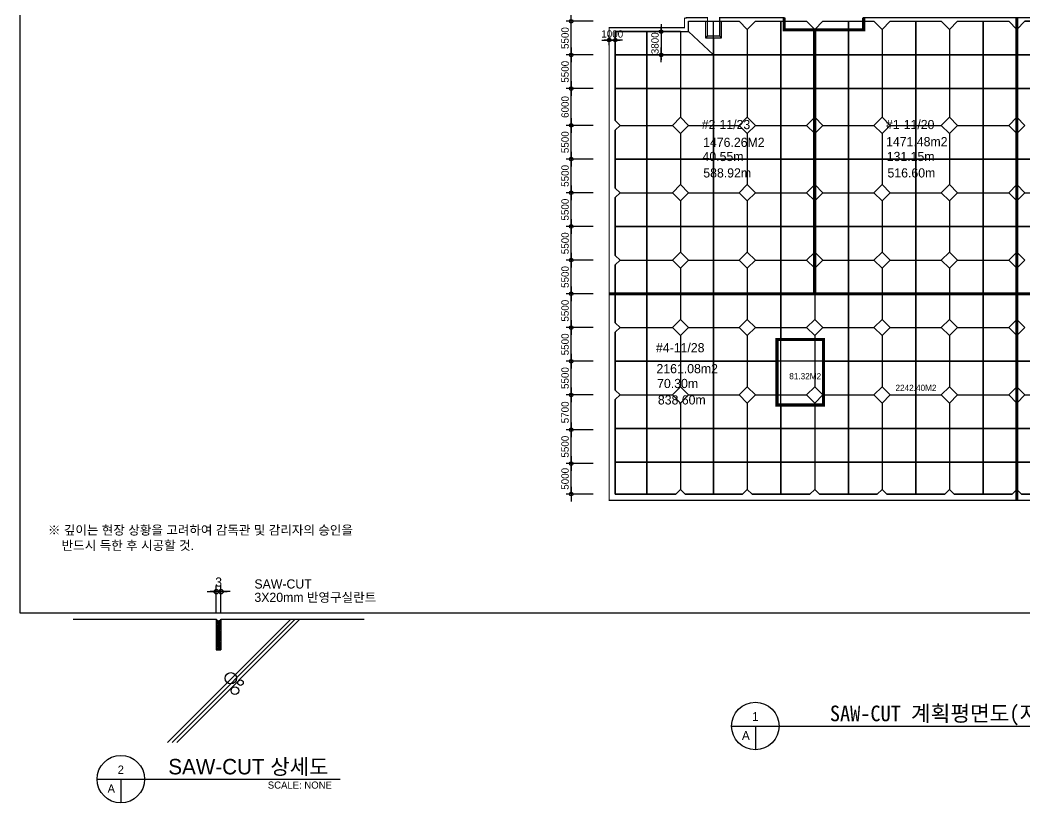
# Model space of a CAD drawing. Header units: millimetres. Extents: x -552870 to 1405794, y -1345622 to 197746.
# Drawn here: x 8000 to 172054, y -915813 to -788025 of the extents above; entities that cross this region are included whole.
import ezdxf
from ezdxf.enums import TextEntityAlignment as Align

# ---------------------------------------------------------------- set-up
doc = ezdxf.new("R2010")
doc.units = ezdxf.units.MM
doc.header["$LTSCALE"] = 1000
doc.header["$MEASUREMENT"] = 0
doc.header["$PDSIZE"] = -10
doc.layers.get('0').update_dxf_attribs({"linetype": 'CONTINUOUS'})
doc.layers.get('Defpoints').update_dxf_attribs({"color": 171, "linetype": 'CONTINUOUS'})
for name, color, linetype in [('CON', 2, 'CONTINUOUS'), ('DIM', 7, 'CONTINUOUS'), ('E3', 8, 'CONTINUOUS'), ('FIN', 5, 'CONTINUOUS'), ('LED', 7, 'CONTINUOUS'), ('NDIM', 7, 'CONTINUOUS'), ('SAW-CUT', 6, 'CONTINUOUS'), ('SYM', 7, 'CONTINUOUS'), ('TEXT', 3, 'CONTINUOUS'), ('WIPEOUT', 6, 'CONTINUOUS')]:
    doc.layers.add(name, color=color, linetype=linetype)
doc.styles.add('CGS', font='cgse', dxfattribs={"bigfont": 'cgs'})
doc.styles.add('궁서체', font='GungsuhChe.ttf')
doc.styles.add('나눔바른고딕', font='')
doc.styles.get('나눔바른고딕').set_extended_font_data('나눔바른고딕')
doc.dimstyles.new('400 NDIM', dxfattribs={"dimscale": 400, "dimtxt": 3, "dimasz": 1, "dimexe": 2, "dimexo": 2, "dimgap": 1.5, "dimtad": 1, "dimdec": 0, "dimrnd": 0.25, "dimdsep": 46, "dimtxsty": '나눔바른고딕', "dimblk": 'DOT0', "dimcen": 1, "dimdle": 8, "dimclrd": 7, "dimclre": 7, "dimclrt": 7, "dimadec": 0, "dimazin": 0, "dimtfac": 1, "dimtdec": 0, "dimtix": 1, "dimtmove": 2, "dimatfit": 3, "dimldrblk": 'DOT0', "dimfxl": 1, "dimtolj": 1, "dimtzin": 0, "dimlwd": -1, "dimlwe": -1, "dimarcsym": 0})
doc.dimstyles.new('NDIM 1200', dxfattribs={"dimscale": 500, "dimtxt": 3, "dimasz": 1, "dimexe": 2, "dimexo": 2, "dimgap": 1, "dimtad": 1, "dimdec": 0, "dimdsep": 46, "dimtxsty": 'CGS', "dimblk": 'DOT0', "dimcen": 1, "dimdle": 8, "dimclrd": 2, "dimclre": 2, "dimclrt": 2, "dimadec": 0, "dimazin": 0, "dimtfac": 1, "dimtdec": 0, "dimtix": 1, "dimtmove": 2, "dimatfit": 3, "dimldrblk": 'DOT0', "dimfxl": 1, "dimtolj": 1, "dimtzin": 0, "dimlwd": -1, "dimlwe": -1, "dimarcsym": 0})

# ---------------------------------------------------------------- blocks, each defined once
blk = doc.blocks.new('DOT0')
blk.add_line((-3, 0), (3, 0))
at = {"color": 6}
blk.add_circle((0, 0), 0.75, dxfattribs=at)
blk = doc.blocks.new('*D419')
at = {"layer": 'Defpoints', "color": 0, "transparency": 16777216}
for p in [(24300, -10316), (23700, -13905), (24300, -13905)]:
    blk.add_point(p, dxfattribs=at)
at = {"layer": 'DIM', "color": 7, "transparency": 16777216}
for p, q in [((23300, -10316), (22900, -10316)), ((23700, -13105), (23700, -9516)), ((23700, -10316), (24300, -10316)), ((24300, -13105), (24300, -9516)), ((24700, -10316), (25100, -10316))]:
    blk.add_line(p, q, dxfattribs=at)
at = {"layer": 'DIM', "color": 7, "transparency": 16777216, "xscale": 400, "yscale": 400, "zscale": 400}
blk.add_blockref('DOT0', (23700, -10316), dxfattribs=at)
at = {"layer": 'DIM', "color": 7, "transparency": 16777216, "xscale": 400, "yscale": 400, "zscale": 400, "rotation": 180}
blk.add_blockref('DOT0', (24300, -10316), dxfattribs=at)
at = {"layer": 'DIM', "color": 7, "transparency": 16777216, "insert": (24000, -9066), "char_height": 1200, "attachment_point": 5, "style": '나눔바른고딕'}
blk.add_mtext('\\A1;3', dxfattribs=at)
blk = doc.blocks.new('*D55')
at = {"layer": 'Defpoints', "color": 0, "ltscale": 0.4, "transparency": 16777216}
for p in [(97980, -793709), (102380, -793709), (102380, -799209)]:
    blk.add_point(p, dxfattribs=at)
at = {"layer": 'NDIM', "ltscale": 0.4, "transparency": 16777216}
for p, q in [((101580, -793709), (97180, -793709)), ((97980, -798809), (97980, -794109)), ((101580, -799209), (97180, -799209))]:
    blk.add_line(p, q, dxfattribs=at)
at = {"layer": 'NDIM', "ltscale": 0.4, "transparency": 16777216, "xscale": 400, "yscale": 400, "zscale": 400}
for p, rotation in [((97980, -793709), 90), ((97980, -799209), 270)]:
    blk.add_blockref('DOT0', p, dxfattribs=dict(at, rotation=rotation))
at = {"layer": 'NDIM', "ltscale": 0.4, "transparency": 16777216, "insert": (96980, -796459), "char_height": 1200, "attachment_point": 5, "rotation": 90, "style": 'CGS'}
blk.add_mtext('\\A1;5500', dxfattribs=at)
blk = doc.blocks.new('*D56')
at = {"layer": 'Defpoints', "color": 0, "ltscale": 0.4, "transparency": 16777216}
for p in [(97980, -799209), (102380, -799209), (102380, -805209)]:
    blk.add_point(p, dxfattribs=at)
at = {"layer": 'NDIM', "ltscale": 0.4, "transparency": 16777216}
for p, q in [((101580, -799209), (97180, -799209)), ((97980, -804809), (97980, -799609)), ((101580, -805209), (97180, -805209))]:
    blk.add_line(p, q, dxfattribs=at)
at = {"layer": 'NDIM', "ltscale": 0.4, "transparency": 16777216, "xscale": 400, "yscale": 400, "zscale": 400}
for p, rotation in [((97980, -799209), 90), ((97980, -805209), 270)]:
    blk.add_blockref('DOT0', p, dxfattribs=dict(at, rotation=rotation))
at = {"layer": 'NDIM', "ltscale": 0.4, "transparency": 16777216, "insert": (96980, -802209), "char_height": 1200, "attachment_point": 5, "rotation": 90, "style": 'CGS'}
blk.add_mtext('\\A1;6000', dxfattribs=at)
blk = doc.blocks.new('*D57')
at = {"layer": 'Defpoints', "color": 0, "ltscale": 0.4, "transparency": 16777216}
for p in [(97980, -805209), (102380, -805209), (102380, -810709)]:
    blk.add_point(p, dxfattribs=at)
at = {"layer": 'NDIM', "ltscale": 0.4, "transparency": 16777216}
for p, q in [((101580, -805209), (97180, -805209)), ((97980, -810309), (97980, -805609)), ((101580, -810709), (97180, -810709))]:
    blk.add_line(p, q, dxfattribs=at)
at = {"layer": 'NDIM', "ltscale": 0.4, "transparency": 16777216, "xscale": 400, "yscale": 400, "zscale": 400}
for p, rotation in [((97980, -805209), 90), ((97980, -810709), 270)]:
    blk.add_blockref('DOT0', p, dxfattribs=dict(at, rotation=rotation))
at = {"layer": 'NDIM', "ltscale": 0.4, "transparency": 16777216, "insert": (96980, -807959), "char_height": 1200, "attachment_point": 5, "rotation": 90, "style": 'CGS'}
blk.add_mtext('\\A1;5500', dxfattribs=at)
blk = doc.blocks.new('*D58')
at = {"layer": 'Defpoints', "color": 0, "ltscale": 0.4, "transparency": 16777216}
for p in [(97980, -810709), (102380, -810709), (102380, -816209)]:
    blk.add_point(p, dxfattribs=at)
at = {"layer": 'NDIM', "ltscale": 0.4, "transparency": 16777216}
for p, q in [((101580, -810709), (97180, -810709)), ((97980, -815809), (97980, -811109)), ((101580, -816209), (97180, -816209))]:
    blk.add_line(p, q, dxfattribs=at)
at = {"layer": 'NDIM', "ltscale": 0.4, "transparency": 16777216, "xscale": 400, "yscale": 400, "zscale": 400}
for p, rotation in [((97980, -810709), 90), ((97980, -816209), 270)]:
    blk.add_blockref('DOT0', p, dxfattribs=dict(at, rotation=rotation))
at = {"layer": 'NDIM', "ltscale": 0.4, "transparency": 16777216, "insert": (96980, -813459), "char_height": 1200, "attachment_point": 5, "rotation": 90, "style": 'CGS'}
blk.add_mtext('\\A1;5500', dxfattribs=at)
blk = doc.blocks.new('*D59')
at = {"layer": 'Defpoints', "color": 0, "ltscale": 0.4, "transparency": 16777216}
for p in [(97980, -816209), (102380, -816209), (102380, -821709)]:
    blk.add_point(p, dxfattribs=at)
at = {"layer": 'NDIM', "ltscale": 0.4, "transparency": 16777216}
for p, q in [((101580, -816209), (97180, -816209)), ((97980, -821309), (97980, -816609)), ((101580, -821709), (97180, -821709))]:
    blk.add_line(p, q, dxfattribs=at)
at = {"layer": 'NDIM', "ltscale": 0.4, "transparency": 16777216, "xscale": 400, "yscale": 400, "zscale": 400}
for p, rotation in [((97980, -816209), 90), ((97980, -821709), 270)]:
    blk.add_blockref('DOT0', p, dxfattribs=dict(at, rotation=rotation))
at = {"layer": 'NDIM', "ltscale": 0.4, "transparency": 16777216, "insert": (96980, -818959), "char_height": 1200, "attachment_point": 5, "rotation": 90, "style": 'CGS'}
blk.add_mtext('\\A1;5500', dxfattribs=at)
blk = doc.blocks.new('*D60')
at = {"layer": 'Defpoints', "color": 0, "ltscale": 0.4, "transparency": 16777216}
for p in [(97980, -821709), (102380, -821709), (102380, -827209)]:
    blk.add_point(p, dxfattribs=at)
at = {"layer": 'NDIM', "ltscale": 0.4, "transparency": 16777216}
for p, q in [((101580, -821709), (97180, -821709)), ((97980, -826809), (97980, -822109)), ((101580, -827209), (97180, -827209))]:
    blk.add_line(p, q, dxfattribs=at)
at = {"layer": 'NDIM', "ltscale": 0.4, "transparency": 16777216, "xscale": 400, "yscale": 400, "zscale": 400}
for p, rotation in [((97980, -821709), 90), ((97980, -827209), 270)]:
    blk.add_blockref('DOT0', p, dxfattribs=dict(at, rotation=rotation))
at = {"layer": 'NDIM', "ltscale": 0.4, "transparency": 16777216, "insert": (96980, -824459), "char_height": 1200, "attachment_point": 5, "rotation": 90, "style": 'CGS'}
blk.add_mtext('\\A1;5500', dxfattribs=at)
blk = doc.blocks.new('*D61')
at = {"layer": 'Defpoints', "color": 0, "ltscale": 0.4, "transparency": 16777216}
for p in [(97980, -827209), (102380, -827209), (102380, -832709)]:
    blk.add_point(p, dxfattribs=at)
at = {"layer": 'NDIM', "ltscale": 0.4, "transparency": 16777216}
for p, q in [((101580, -827209), (97180, -827209)), ((97980, -832309), (97980, -827609)), ((101580, -832709), (97180, -832709))]:
    blk.add_line(p, q, dxfattribs=at)
at = {"layer": 'NDIM', "ltscale": 0.4, "transparency": 16777216, "xscale": 400, "yscale": 400, "zscale": 400}
for p, rotation in [((97980, -827209), 90), ((97980, -832709), 270)]:
    blk.add_blockref('DOT0', p, dxfattribs=dict(at, rotation=rotation))
at = {"layer": 'NDIM', "ltscale": 0.4, "transparency": 16777216, "insert": (96980, -829959), "char_height": 1200, "attachment_point": 5, "rotation": 90, "style": 'CGS'}
blk.add_mtext('\\A1;5500', dxfattribs=at)
blk = doc.blocks.new('*D62')
at = {"layer": 'Defpoints', "color": 0, "ltscale": 0.4, "transparency": 16777216}
for p in [(97980, -832709), (102380, -832709), (102380, -838209)]:
    blk.add_point(p, dxfattribs=at)
at = {"layer": 'NDIM', "ltscale": 0.4, "transparency": 16777216}
for p, q in [((101580, -832709), (97180, -832709)), ((97980, -837809), (97980, -833109)), ((101580, -838209), (97180, -838209))]:
    blk.add_line(p, q, dxfattribs=at)
at = {"layer": 'NDIM', "ltscale": 0.4, "transparency": 16777216, "xscale": 400, "yscale": 400, "zscale": 400}
for p, rotation in [((97980, -832709), 90), ((97980, -838209), 270)]:
    blk.add_blockref('DOT0', p, dxfattribs=dict(at, rotation=rotation))
at = {"layer": 'NDIM', "ltscale": 0.4, "transparency": 16777216, "insert": (96980, -835459), "char_height": 1200, "attachment_point": 5, "rotation": 90, "style": 'CGS'}
blk.add_mtext('\\A1;5500', dxfattribs=at)
blk = doc.blocks.new('*D63')
at = {"layer": 'Defpoints', "color": 0, "ltscale": 0.4, "transparency": 16777216}
for p in [(97980, -838209), (102380, -838209), (102380, -843709)]:
    blk.add_point(p, dxfattribs=at)
at = {"layer": 'NDIM', "ltscale": 0.4, "transparency": 16777216}
for p, q in [((101580, -838209), (97180, -838209)), ((97980, -843309), (97980, -838609)), ((101580, -843709), (97180, -843709))]:
    blk.add_line(p, q, dxfattribs=at)
at = {"layer": 'NDIM', "ltscale": 0.4, "transparency": 16777216, "xscale": 400, "yscale": 400, "zscale": 400}
for p, rotation in [((97980, -838209), 90), ((97980, -843709), 270)]:
    blk.add_blockref('DOT0', p, dxfattribs=dict(at, rotation=rotation))
at = {"layer": 'NDIM', "ltscale": 0.4, "transparency": 16777216, "insert": (96980, -840959), "char_height": 1200, "attachment_point": 5, "rotation": 90, "style": 'CGS'}
blk.add_mtext('\\A1;5500', dxfattribs=at)
blk = doc.blocks.new('*D64')
at = {"layer": 'Defpoints', "color": 0, "ltscale": 0.4, "transparency": 16777216}
for p in [(97980, -843709), (102380, -843709), (102380, -849209)]:
    blk.add_point(p, dxfattribs=at)
at = {"layer": 'NDIM', "ltscale": 0.4, "transparency": 16777216}
for p, q in [((101580, -843709), (97180, -843709)), ((97980, -848809), (97980, -844109)), ((101580, -849209), (97180, -849209))]:
    blk.add_line(p, q, dxfattribs=at)
at = {"layer": 'NDIM', "ltscale": 0.4, "transparency": 16777216, "xscale": 400, "yscale": 400, "zscale": 400}
for p, rotation in [((97980, -843709), 90), ((97980, -849209), 270)]:
    blk.add_blockref('DOT0', p, dxfattribs=dict(at, rotation=rotation))
at = {"layer": 'NDIM', "ltscale": 0.4, "transparency": 16777216, "insert": (96980, -846459), "char_height": 1200, "attachment_point": 5, "rotation": 90, "style": 'CGS'}
blk.add_mtext('\\A1;5500', dxfattribs=at)
blk = doc.blocks.new('*D65')
at = {"layer": 'Defpoints', "color": 0, "ltscale": 0.4, "transparency": 16777216}
for p in [(97980, -849209), (102380, -849209), (102380, -854909)]:
    blk.add_point(p, dxfattribs=at)
at = {"layer": 'NDIM', "ltscale": 0.4, "transparency": 16777216}
for p, q in [((101580, -849209), (97180, -849209)), ((97980, -854509), (97980, -849609)), ((101580, -854909), (97180, -854909))]:
    blk.add_line(p, q, dxfattribs=at)
at = {"layer": 'NDIM', "ltscale": 0.4, "transparency": 16777216, "xscale": 400, "yscale": 400, "zscale": 400}
for p, rotation in [((97980, -849209), 90), ((97980, -854909), 270)]:
    blk.add_blockref('DOT0', p, dxfattribs=dict(at, rotation=rotation))
at = {"layer": 'NDIM', "ltscale": 0.4, "transparency": 16777216, "insert": (96980, -852059), "char_height": 1200, "attachment_point": 5, "rotation": 90, "style": 'CGS'}
blk.add_mtext('\\A1;5700', dxfattribs=at)
blk = doc.blocks.new('*D66')
at = {"layer": 'Defpoints', "color": 0, "ltscale": 0.4, "transparency": 16777216}
for p in [(97980, -854909), (102380, -854909), (102380, -860409)]:
    blk.add_point(p, dxfattribs=at)
at = {"layer": 'NDIM', "ltscale": 0.4, "transparency": 16777216}
for p, q in [((101580, -854909), (97180, -854909)), ((97980, -860009), (97980, -855309)), ((101580, -860409), (97180, -860409))]:
    blk.add_line(p, q, dxfattribs=at)
at = {"layer": 'NDIM', "ltscale": 0.4, "transparency": 16777216, "xscale": 400, "yscale": 400, "zscale": 400}
for p, rotation in [((97980, -854909), 90), ((97980, -860409), 270)]:
    blk.add_blockref('DOT0', p, dxfattribs=dict(at, rotation=rotation))
at = {"layer": 'NDIM', "ltscale": 0.4, "transparency": 16777216, "insert": (96980, -857659), "char_height": 1200, "attachment_point": 5, "rotation": 90, "style": 'CGS'}
blk.add_mtext('\\A1;5500', dxfattribs=at)
blk = doc.blocks.new('*D67')
at = {"layer": 'Defpoints', "color": 0, "ltscale": 0.4, "transparency": 16777216}
for p in [(97980, -860409), (102380, -860409), (102380, -865409)]:
    blk.add_point(p, dxfattribs=at)
at = {"layer": 'NDIM', "ltscale": 0.4, "transparency": 16777216}
for p, q in [((101580, -860409), (97180, -860409)), ((97980, -865009), (97980, -860809)), ((101580, -865409), (97180, -865409))]:
    blk.add_line(p, q, dxfattribs=at)
at = {"layer": 'NDIM', "ltscale": 0.4, "transparency": 16777216, "xscale": 400, "yscale": 400, "zscale": 400}
for p, rotation in [((97980, -860409), 90), ((97980, -865409), 270)]:
    blk.add_blockref('DOT0', p, dxfattribs=dict(at, rotation=rotation))
at = {"layer": 'NDIM', "ltscale": 0.4, "transparency": 16777216, "insert": (96980, -862909), "char_height": 1200, "attachment_point": 5, "rotation": 90, "style": 'CGS'}
blk.add_mtext('\\A1;5000', dxfattribs=at)
blk = doc.blocks.new('*D324')
at = {"layer": 'Defpoints', "color": 0, "ltscale": 0.4, "transparency": 16777216}
for p in [(105180, -791292), (104180, -792892), (105180, -792892)]:
    blk.add_point(p, dxfattribs=at)
at = {"layer": 'NDIM', "ltscale": 0.4, "transparency": 16777216}
for p, q in [((104180, -792092), (104180, -790492)), ((105180, -792092), (105180, -790492)), ((103780, -791292), (103380, -791292)), ((104180, -791292), (105180, -791292)), ((105580, -791292), (105980, -791292))]:
    blk.add_line(p, q, dxfattribs=at)
at = {"layer": 'NDIM', "ltscale": 0.4, "transparency": 16777216, "xscale": 400, "yscale": 400, "zscale": 400}
blk.add_blockref('DOT0', (104180, -791292), dxfattribs=at)
at = {"layer": 'NDIM', "ltscale": 0.4, "transparency": 16777216, "xscale": 400, "yscale": 400, "zscale": 400, "rotation": 180}
blk.add_blockref('DOT0', (105180, -791292), dxfattribs=at)
at = {"layer": 'NDIM', "ltscale": 0.4, "transparency": 16777216, "insert": (104680, -790292), "char_height": 1200, "attachment_point": 5, "style": 'CGS'}
blk.add_mtext('\\A1;1000', dxfattribs=at)
blk = doc.blocks.new('*D349')
at = {"layer": 'Defpoints', "color": 0, "ltscale": 0.4, "transparency": 16777216}
for p in [(114261, -789909), (112661, -793709), (114261, -793709)]:
    blk.add_point(p, dxfattribs=at)
at = {"layer": 'NDIM', "ltscale": 0.4, "transparency": 16777216}
for p, q in [((113461, -789909), (111861, -789909)), ((112661, -789509), (112661, -789109)), ((112661, -789909), (112661, -793709)), ((113461, -793709), (111861, -793709)), ((112661, -794109), (112661, -794509))]:
    blk.add_line(p, q, dxfattribs=at)
at = {"layer": 'NDIM', "ltscale": 0.4, "transparency": 16777216, "xscale": 400, "yscale": 400, "zscale": 400}
for p, rotation in [((112661, -789909), 270), ((112661, -793709), 90)]:
    blk.add_blockref('DOT0', p, dxfattribs=dict(at, rotation=rotation))
at = {"layer": 'NDIM', "ltscale": 0.4, "transparency": 16777216, "insert": (111661, -791809), "char_height": 1200, "attachment_point": 5, "rotation": 90, "style": 'CGS'}
blk.add_mtext('\\A1;3800', dxfattribs=at)
blk = doc.blocks.new('*D350')
at = {"layer": 'Defpoints', "color": 0, "ltscale": 0.4, "transparency": 16777216}
for p in [(97980, -788209), (102380, -788209), (102380, -793709)]:
    blk.add_point(p, dxfattribs=at)
at = {"layer": 'NDIM', "ltscale": 0.4, "transparency": 16777216}
for p, q in [((101580, -788209), (97180, -788209)), ((97980, -793309), (97980, -788609)), ((101580, -793709), (97180, -793709))]:
    blk.add_line(p, q, dxfattribs=at)
at = {"layer": 'NDIM', "ltscale": 0.4, "transparency": 16777216, "xscale": 400, "yscale": 400, "zscale": 400}
for p, rotation in [((97980, -788209), 90), ((97980, -793709), 270)]:
    blk.add_blockref('DOT0', p, dxfattribs=dict(at, rotation=rotation))
at = {"layer": 'NDIM', "ltscale": 0.4, "transparency": 16777216, "insert": (96980, -790959), "char_height": 1200, "attachment_point": 5, "rotation": 90, "style": 'CGS'}
blk.add_mtext('\\A1;5500', dxfattribs=at)
blk = doc.blocks.new('A$C4CB6089A')
at = {"layer": 'SYM'}
for p, q in [((8119.8, -34800), (39880.2, -34800)), ((11222.8, -34800), (11222.8, -37903))]:
    blk.add_line(p, q, dxfattribs=at)
blk.add_circle((11222.8, -34800), 3103, dxfattribs=at)
at = {"layer": 'TEXT', "style": '나눔바른고딕'}
blk.add_text('SAW-CUT 상세도', height=2016.97, dxfattribs=at).set_placement((17422.4, -33170.9), align=Align.MIDDLE_LEFT)
for s, p in [('2', (11222.8, -33558.8)), ('A', (9981.6, -36041.2))]:
    blk.add_text(s, height=1086.1, dxfattribs=at).set_placement(p, align=Align.MIDDLE)
blk.add_text('SCALE: NONE', height=930.909, dxfattribs=at).set_placement((38794.6, -35110.3), align=Align.TOP_RIGHT)
blk.add_wipeout([(0, 0), (0, -30000), (48000, -30000), (48000, 0)]).dxf.layer = 'WIPEOUT'
at = {"layer": 'FIN', "ltscale": 1000}
h = blk.add_hatch(dxfattribs=at)
h.set_pattern_fill('ANSI37', color=256, scale=50)
h.set_pattern_definition([(45, (-2497979.52, -916950.34), (-112.2532015, 112.2532015), []), (135, (-2497979.52, -916950.34), (-112.2532015, -112.2532015), [])])
edge = h.paths.add_edge_path()
edge.add_line((23700, -17905.3), (24300, -17905.3))
edge.add_line((24300, -17905.3), (24300, -13905.3))
edge.add_arc((24000, -13780.3), 325, 202.619865, 337.380135, ccw=False)
edge.add_line((23700, -13905.3), (23700, -17905.3))
at = {"layer": 'CON'}
for p, q in [((5000, -13905.3), (23700, -13905.3)), ((23700, -13905.3), (23700, -17905.3)), ((24300, -13905.3), (43000, -13905.3)), ((24300, -13905.3), (24300, -17905.3)), ((23700, -17905.3), (24300, -17905.3))]:
    blk.add_line(p, q, dxfattribs=at)
at = {"layer": 'E3'}
for p, q in [((33417.8, -13905.3, -605856.8), (17323.1, -30000, -605856.8)), ((34017.8, -13905.3, -605856.8), (17923.1, -30000, -605856.8)), ((34617.8, -13905.3, -605856.8), (18523.1, -30000, -605856.8))]:
    blk.add_line(p, q, dxfattribs=at)
for centre, radius in [((25594, -21625.3), 740.8), ((26850.1, -22198), 363.1), ((26127.9, -23250.3), 502.9)]:
    blk.add_circle(centre, radius, dxfattribs=at)
at = {"layer": 'FIN', "ltscale": 1000}
blk.add_arc((24000, -13780.3), 325, 202.619865, 337.380135, dxfattribs=at)
at = {"layer": 'LED', "ltscale": 0.5}
blk.add_lwpolyline([(24000, -14005.3, 0, 400, 0), (24600, -12966, 0, 0, 0), (26712.7, -9306.7, 0, 0, 0), (28468.6, -9306.7, 0, 0, 0)], format="xyseb", dxfattribs=at)
at = {"layer": 'TEXT', "style": '나눔바른고딕'}
for s, p in [('※ 깊이는 현장 상황을 고려하여 감독관 및 감리자의 승인을', (1699.5, -2270)), ('반드시 득한 후 시공할 것.', (3499.5, -4270)), ('SAW-CUT', (28673.1, -9306.7)), ('3X20mm 반영구실란트', (28673.1, -11053))]:
    blk.add_text(s, height=1200, dxfattribs=at).set_placement(p, align=Align.MIDDLE_LEFT)
at = {"layer": 'DIM'}
dim = blk.add_linear_dim(base=(24300, -10315.8), p1=(23700, -13905.3), p2=(24300, -13905.3), text='3', dimstyle='400 NDIM', dxfattribs=at)
dim.commit()
dim.dimension.update_dxf_attribs({"geometry": '*D419', "text_midpoint": (24000, -9065.8)})

msp = doc.modelspace()

# ---------------------------------------------------------------- linework, layer by layer
at = {"color": 1, "ltscale": 10000, "const_width": 500}
for points in [[(137730.1, -789634.5), (132730.1, -789634.5), (132730.1, -787634.5)], [(137730.1, -789634.5), (137730.1, -832709.5), (170730.1, -832709.5), (170730.1, -787634.5)], [(137730.1, -789634.5), (145730.1, -789634.5), (145730.1, -787634.5)], [(170730.1, -832709.5), (203730.1, -832709.5), (203730.1, -829009.5), (201930.1, -829009.5), (201930.1, -818509.5), (203730.1, -818509.5), (203730.1, -816509.5), (203730.1, -787634.5)], [(137730.1, -832709.5), (104180.1, -832709.5)], [(170730.1, -832709.5), (170730.1, -866409.5)], [(131580.1, -840159.5), (131580.1, -850859.5), (139180.1, -850859.5), (139180.1, -840159.5), (131580.1, -840159.5)]]:
    msp.add_lwpolyline(points, dxfattribs=at)
at = {"color": 2, "ltscale": 10000, "const_width": 200}
for points in [[(104180.1, -789259.5), (104180.1, -832709.5), (137730.1, -832709.5), (137730.1, -789634.5), (132730.1, -789634.5), (132730.1, -787634.5), (122230.1, -787634.5), (122230.1, -790634.5), (120230.1, -790634.5), (120230.1, -787634.5), (116742.6, -787634.5), (116742.6, -787709.5), (116480.1, -787709.5), (116480.1, -789259.5), (104180.1, -789259.5)], [(137730.1, -789634.5), (137730.1, -832709.5), (170730.1, -832709.5), (170730.1, -787634.5), (145730.1, -787634.5), (145730.1, -789634.5), (137730.1, -789634.5), (137730.1, -789634.5)], [(203730.1, -787634.5), (203730.1, -818509.5), (201930.1, -818509.5), (201930.1, -829009.5), (203730.1, -829009.5), (203730.1, -832709.5), (170730.1, -832709.5), (170730.1, -787634.5), (203730.1, -787634.5)], [(104180.1, -832709.5), (104180.1, -866409.5), (170730.1, -866409.5), (170730.1, -832719.4), (104180.1, -832709.5)], [(170730.1, -832719.4), (170730.1, -866409.5), (225730.1, -866409.5), (225730.1, -832709.5), (170730.1, -832719.4), (170730.1, -866409.5)], [(131580.1, -840159.5), (131580.1, -850859.5), (139180.1, -850859.5), (139180.1, -840159.5), (131580.1, -840159.5)]]:
    msp.add_lwpolyline(points, dxfattribs=at)
at = {"color": 114, "ltscale": 10000, "true_color": 0x139b48}
for points in [[(105180.1, -832709.5), (105180.1, -827983.7), (105954.4, -827209.5), (105180.1, -826435.2), (105180.1, -816983.7), (105954.4, -816209.5), (105180.1, -815435.2), (105180.1, -805983.7), (105954.4, -805209.5), (105180.1, -804435.2), (105180.1, -789909.5), (117154.4, -789909.5), (117154.4, -788209.5), (119930.1, -788209.5), (119930.1, -790934.5), (122530.1, -790934.5), (122530.1, -788209.5), (125405.8, -788209.5), (126730.1, -789533.7), (128054.4, -788209.5), (136405.8, -788209.5), (137730.1, -789533.7), (137730.1, -803885.2), (136405.8, -805209.5), (137730.1, -806533.7), (137730.1, -814885.2), (136405.8, -816209.5), (137730.1, -817533.7), (137730.1, -825885.2), (136405.8, -827209.5), (137730.1, -828533.7), (137730.1, -832709.5)], [(132230.1, -788209.5), (132230.1, -832709.5)], [(137730.1, -789533.7), (139054.4, -788209.5), (147405.8, -788209.5), (148730.1, -789533.7), (150054.4, -788209.5), (158405.8, -788209.5), (159730.1, -789533.7), (161054.4, -788209.5), (169405.8, -788209.5), (170730.1, -789533.7)], [(143230.1, -788209.5), (143230.1, -832709.5)], [(154230.1, -788209.5), (154230.1, -832709.5)], [(165230.1, -788209.5), (165230.1, -832709.5)], [(203730.1, -789533.7), (202405.8, -788209.5), (194054.4, -788209.5), (192730.1, -789533.7), (191405.8, -788209.5), (183054.4, -788209.5), (181730.1, -789533.7), (180405.8, -788209.5), (172054.4, -788209.5), (170730.1, -789533.7), (170730.1, -803885.2), (172054.4, -805209.5), (170730.1, -806533.7), (170730.1, -814885.2), (172054.4, -816209.5), (170730.1, -817533.7), (170730.1, -825885.2), (172054.4, -827209.5), (170730.1, -828533.7), (170730.1, -832709.5)], [(110330.1, -789909.5), (110330.1, -832709.5)], [(115830.1, -789909.5), (115830.1, -803885.2)], [(117154.4, -789909.5), (121230.1, -793709.5)], [(120230.1, -790634.5), (119930.1, -790934.5)], [(122230.1, -790634.5), (122530.1, -790934.5)], [(126730.1, -789533.7), (126730.1, -803885.2)], [(148730.1, -789533.7), (148730.1, -803885.2)], [(159730.1, -789533.7), (159730.1, -803885.2)], [(121230.1, -790934.5), (121230.1, -832709.5)], [(105182, -793709.5), (137730.1, -793709.5)], [(137730.1, -793709.5), (170730.1, -793709.5)], [(170730.1, -793709.5), (203730.1, -793709.5)], [(105180.1, -799209.5), (137730.1, -799209.5)], [(137730.1, -799209.5), (170730.1, -799209.5)], [(170730.1, -799209.5), (203730.1, -799209.5)], [(105954.4, -805209.5), (114505.8, -805209.5)], [(115830.1, -803885.2), (114505.8, -805209.5), (115830.1, -806533.7), (117154.4, -805209.5), (115830.1, -803885.2)], [(117154.4, -805209.5), (125505.8, -805209.5)], [(126730.1, -803885.2), (125405.8, -805209.5), (126730.1, -806533.7), (128054.4, -805209.5), (126730.1, -803885.2)], [(128054.4, -805209.5), (136405.8, -805209.5)], [(137730.1, -803885.2), (139054.4, -805209.5), (137730.1, -806533.7)], [(139054.4, -805209.5), (147405.8, -805209.5)], [(148730.1, -803885.2), (147405.8, -805209.5), (148730.1, -806533.7), (150054.4, -805209.5), (148730.1, -803885.2)], [(150054.4, -805209.5), (158405.8, -805209.5)], [(159730.1, -803885.2), (158405.8, -805209.5), (159730.1, -806533.7), (161054.4, -805209.5), (159730.1, -803885.2)], [(161054.4, -805209.5), (169405.8, -805209.5)], [(170730.1, -803885.2), (169405.8, -805209.5), (170730.1, -806533.7)], [(115830.1, -806533.7), (115830.1, -814885.2)], [(126730.1, -806533.7), (126730.1, -814885.2)], [(148730.1, -806533.7), (148730.1, -814885.2)], [(159730.1, -806533.7), (159730.1, -814885.2)], [(105182, -810709.5), (137730.1, -810709.5)], [(137730.1, -810709.5), (170730.1, -810709.5)], [(170730.1, -810709.5), (203730.1, -810709.5)], [(115830.1, -814885.2), (114505.8, -816209.5), (115830.1, -817533.7), (117154.4, -816209.5), (115830.1, -814885.2)], [(126730.1, -814885.2), (125405.8, -816209.5), (126730.1, -817533.7), (128054.4, -816209.5), (126730.1, -814885.2)], [(137730.1, -814885.2), (139054.4, -816209.5), (137730.1, -817533.7)], [(148730.1, -814885.2), (147405.8, -816209.5), (148730.1, -817533.7), (150054.4, -816209.5), (148730.1, -814885.2)], [(159730.1, -814885.2), (158405.8, -816209.5), (159730.1, -817533.7), (161054.4, -816209.5), (159730.1, -814885.2)], [(170730.1, -814885.2), (169405.8, -816209.5), (170730.1, -817533.7)], [(105954.4, -816209.5), (114505.8, -816209.5)], [(117054.4, -816209.5), (125405.8, -816209.5)], [(128054.4, -816209.5), (136405.8, -816209.5)], [(139054.4, -816209.5), (147405.8, -816209.5)], [(150054.4, -816209.5), (158405.8, -816209.5)], [(161054.4, -816209.5), (169405.8, -816209.5)], [(172054.4, -816209.5), (180405.8, -816209.5)], [(115830.1, -817533.7), (115830.1, -825885.2)], [(126730.1, -817533.7), (126730.1, -825885.2)], [(148730.1, -817533.7), (148730.1, -825885.2)], [(159730.1, -817533.7), (159730.1, -825885.2)], [(105182, -821709.5), (137730.1, -821709.5)], [(137730.1, -821709.5), (170730.1, -821709.5)], [(170730.1, -821709.5), (201930.1, -821709.5)], [(115830.1, -825885.2), (114505.8, -827209.5), (115830.1, -828533.7), (117154.4, -827209.5), (115830.1, -825885.2)], [(126730.1, -825885.2), (125405.8, -827209.5), (126730.1, -828533.7), (128054.4, -827209.5), (126730.1, -825885.2)], [(137730.1, -825885.2), (139054.4, -827209.5), (137730.1, -828533.7)], [(148730.1, -825885.2), (147405.8, -827209.5), (148730.1, -828533.7), (150054.4, -827209.5), (148730.1, -825885.2)], [(159730.1, -825885.2), (158405.8, -827209.5), (159730.1, -828533.7), (161054.4, -827209.5), (159730.1, -825885.2)], [(170730.1, -825885.2), (169405.8, -827209.5), (170730.1, -828533.7)], [(105954.4, -827209.5), (114505.8, -827209.5)], [(117154.4, -827209.5), (125405.8, -827209.5)], [(128054.4, -827209.5), (136405.8, -827209.5)], [(139054.4, -827209.5), (147405.8, -827209.5)], [(150054.4, -827209.5), (158405.8, -827209.5)], [(161054.4, -827209.5), (169405.8, -827209.5)], [(115830.1, -828533.7), (115830.1, -832709.5)], [(126730.1, -828533.7), (126730.1, -832709.5)], [(148730.1, -828533.7), (148730.1, -832709.5)], [(159730.1, -828533.7), (159730.1, -832709.5)], [(170730.1, -864635.2), (169955.8, -865409.5), (160504.4, -865409.5), (159730.1, -864635.2), (158955.8, -865409.5), (149504.4, -865409.5), (148730.1, -864635.2), (147955.8, -865409.5), (138504.4, -865409.5), (137730.1, -864635.2), (136955.8, -865409.5), (127504.4, -865409.5), (126730.1, -864635.2), (125955.8, -865409.5), (116604.4, -865409.5), (115830.1, -864635.2), (115055.8, -865409.5), (105180.1, -865409.5), (105180.1, -849983.7), (105954.4, -849209.5), (105180.1, -848435.2), (105180.1, -838983.7), (105954.4, -838209.5), (105180.1, -837435.2), (105180.1, -832709.5), (170730.1, -832709.5)], [(110330.1, -832709.5), (110330.1, -865409.5)], [(115830.1, -832709.5), (115830.1, -836885.2)], [(121230.1, -832709.5), (121230.1, -865409.5)], [(126730.1, -832712.8), (126730.1, -836885.2)], [(132230.1, -832709.5), (132230.1, -840159.5)], [(137730.1, -832714.5), (137730.1, -836885.2)], [(143230.1, -832715.3), (143230.1, -865409.5)], [(148730.1, -832709.5), (148730.1, -836885.2)], [(154230.1, -832715.3), (154230.1, -865409.5)], [(159730.1, -832717.8), (159730.1, -836885.2)], [(165230.1, -832715.3), (165230.1, -865409.5)], [(225730.1, -864635.2), (224955.8, -865409.5), (215504.4, -865409.5), (214730.1, -864635.2), (213955.8, -865409.5), (204504.4, -865409.5), (203730.1, -864635.2), (202955.8, -865409.5), (193504.4, -865409.5), (192730.1, -864635.2), (191955.8, -865409.5), (182504.4, -865409.5), (181730.1, -864635.2), (180955.8, -865409.5), (171504.4, -865409.5), (170730.1, -864635.2), (170730.1, -850533.7), (172054.4, -849209.5), (170730.1, -847885.2), (170730.1, -839533.7), (172054.4, -838209.5), (170730.1, -836885.2), (170730.1, -832709.5), (225730.1, -832709.5)], [(105954.4, -838209.5), (114505.8, -838209.5)], [(115830.1, -836885.2), (114505.8, -838209.5), (115830.1, -839533.7), (117154.4, -838209.5), (115830.1, -836885.2)], [(117152.7, -838211.1), (125405.8, -838211.1)], [(126730.1, -836885.2), (125405.8, -838209.5), (126730.1, -839533.7), (128054.4, -838209.5), (126730.1, -836885.2)], [(128054.4, -838209.5), (136405.8, -838208.6)], [(137730.1, -836885.2), (136405.8, -838209.5), (137730.1, -839533.7), (139054.4, -838209.5), (137730.1, -836885.2)], [(139054.4, -838209.5), (147405.8, -838209.5)], [(148730.1, -836885.2), (147405.8, -838209.5), (148730.1, -839533.7), (150054.4, -838209.5), (148730.1, -836885.2)], [(150054.4, -838209.5), (158405.8, -838209.5)], [(159730.1, -836885.2), (158405.8, -838209.5), (159730.1, -839533.7), (161054.4, -838209.5), (159730.1, -836885.2)], [(161054.4, -838209.5), (169405.8, -838209.5)], [(170730.1, -836885.2), (169405.8, -838209.5), (170730.1, -839533.7)], [(115830.1, -839533.7), (115830.1, -847885.2)], [(126730.1, -839533.7), (126730.1, -847885.2)], [(137730.1, -839533.7), (137730.1, -840159.5)], [(148730.1, -839533.7), (148730.1, -847885.2)], [(159730.1, -839533.7), (159730.1, -847885.2)], [(105180.1, -843709.5), (131580.1, -843709.5)], [(139180.1, -843709.5), (170730.1, -843709.5)], [(170730.1, -843709.5), (225729.6, -843709.5)], [(115830.1, -847885.2), (114505.8, -849209.5), (115830.1, -850533.7), (117154.4, -849209.5), (115830.1, -847885.2)], [(126730.1, -847885.2), (125405.8, -849209.5), (126730.1, -850533.7), (128054.4, -849209.5), (126730.1, -847885.2)], [(148730.1, -847885.2), (147405.8, -849209.5), (148730.1, -850533.7), (150054.4, -849209.5), (148730.1, -847885.2)], [(159730.1, -847885.2), (158405.8, -849209.5), (159730.1, -850533.7), (161054.4, -849209.5), (159730.1, -847885.2)], [(170730.1, -847885.2), (169405.8, -849209.5), (170730.1, -850533.7)], [(105954.4, -849209.5), (114505.8, -849209.5)], [(117154.4, -849209.5), (125405.8, -849209.5)], [(128053.4, -849208.6), (131580.1, -849208.6)], [(139180.1, -849208.6), (147405.8, -849208.6)], [(150054.4, -849209.5), (158405.8, -849209.5)], [(161053.4, -849208.6), (169405.8, -849208.6)], [(172054.4, -849209.5), (180405.8, -849209.5)], [(115830.1, -850533.7), (115830.1, -864635.2)], [(126730.1, -850533.7), (126730.1, -864635.2)], [(132230.1, -850859.5), (132230.1, -865409.5)], [(137730.1, -850533.7), (137730.1, -864635.2)], [(148730.1, -850533.7), (148730.1, -864635.2)], [(159730.1, -850533.7), (159730.1, -864635.2)], [(105180.1, -854709.5), (170730.1, -854709.5)], [(170730.1, -854709.5), (225729.6, -854709.5)], [(105180.1, -860209.5), (170730.1, -860209.5)], [(170730.1, -860209.5), (225729.8, -860209.5)]]:
    msp.add_lwpolyline(points, dxfattribs=at)
at = {"color": 2, "ltscale": 10000}
msp.add_lwpolyline([(131580.1, -840159.5), (131580.1, -850859.5), (133580.1, -850859.5), (139180.1, -850859.5), (139180.1, -840159.5)], close=True, dxfattribs=at)
at = {"layer": 'SAW-CUT', "ltscale": 10000}
for p, q in [((117154.4, -788209.5), (125405.8, -788209.5)), ((121230.1, -865409.5), (121230.1, -788209.5)), ((128054.4, -788209.5), (136405.8, -788209.5)), ((132230.1, -865409.5), (132230.1, -788209.5)), ((139054.4, -788209.5), (147405.8, -788209.5)), ((143230.1, -865409.5), (143230.1, -788209.5)), ((150054.4, -788209.5), (158405.8, -788209.5)), ((154230.1, -865409.5), (154230.1, -788209.5)), ((161054.4, -788209.5), (169405.8, -788209.5)), ((165230.1, -865409.5), (165230.1, -788209.5)), ((172054.4, -788209.5), (180405.8, -788209.5)), ((115830.1, -789909.5), (105180.1, -789909.5)), ((105180.1, -789909.5), (105180.1, -804435.2)), ((110330.1, -865409.5), (110330.1, -789909.5)), ((115830.1, -789909.5), (115830.1, -803885.2)), ((126730.1, -789533.7), (126730.1, -803885.2)), ((137730.1, -789533.7), (137730.1, -803885.2)), ((148730.1, -789533.7), (148730.1, -803885.2)), ((159730.1, -789533.7), (159730.1, -803885.2)), ((170730.1, -789533.7), (170730.1, -803885.2)), ((269630.1, -793709.5), (105180.1, -793709.5)), ((269630.1, -799209.5), (105180.1, -799209.5)), ((105954.4, -805209.5), (114505.8, -805209.5)), ((117154.4, -805209.5), (125405.8, -805209.5)), ((128054.4, -805209.5), (136405.8, -805209.5)), ((139054.4, -805209.5), (147405.8, -805209.5)), ((150054.4, -805209.5), (158405.8, -805209.5)), ((161054.4, -805209.5), (169405.8, -805209.5)), ((105180.1, -805983.7), (105180.1, -815435.2)), ((115830.1, -806533.7), (115830.1, -814885.2)), ((126730.1, -806533.7), (126730.1, -814885.2)), ((137730.1, -806533.7), (137730.1, -814885.2)), ((148730.1, -806533.7), (148730.1, -814885.2)), ((159730.1, -806533.7), (159730.1, -814885.2)), ((170730.1, -806533.7), (170730.1, -814885.2)), ((276255.1, -810709.5), (105180.1, -810709.5)), ((105180.1, -816983.7), (105180.1, -826435.2)), ((105954.4, -816209.5), (114505.8, -816209.5)), ((117154.4, -816209.5), (125405.8, -816209.5)), ((128054.4, -816209.5), (136405.8, -816209.5)), ((139054.4, -816209.5), (147405.8, -816209.5)), ((150054.4, -816209.5), (158405.8, -816209.5)), ((161054.4, -816209.5), (169405.8, -816209.5)), ((115830.1, -817533.7), (115830.1, -825885.2)), ((126730.1, -817533.7), (126730.1, -825885.2)), ((137730.1, -817533.7), (137730.1, -825885.2)), ((148730.1, -817533.7), (148730.1, -825885.2)), ((159730.1, -817533.7), (159730.1, -825885.2)), ((170730.1, -817533.7), (170730.1, -825885.2)), ((276255.1, -821709.5), (105180.1, -821709.5)), ((105180.1, -827983.7), (105180.1, -837435.2)), ((105954.4, -827209.5), (114505.8, -827209.5)), ((117154.4, -827209.5), (125405.8, -827209.5)), ((128054.4, -827209.5), (136405.8, -827209.5)), ((139054.4, -827209.5), (147405.8, -827209.5)), ((150054.4, -827209.5), (158405.8, -827209.5)), ((161054.4, -827209.5), (169405.8, -827209.5)), ((115830.1, -828533.7), (115830.1, -836885.2)), ((126730.1, -828533.7), (126730.1, -836885.2)), ((137730.1, -828533.7), (137730.1, -836885.2)), ((148730.1, -828533.7), (148730.1, -836885.2)), ((159730.1, -828533.7), (159730.1, -836885.2)), ((170730.1, -828533.7), (170730.1, -836885.2)), ((276255.1, -832709.5), (105180.1, -832709.5)), ((105954.4, -838209.5), (114505.8, -838209.5)), ((117154.4, -838209.5), (125405.8, -838209.5)), ((128054.4, -838209.5), (136405.8, -838209.5)), ((139054.4, -838209.5), (147405.8, -838209.5)), ((150054.4, -838209.5), (158405.8, -838209.5)), ((161054.4, -838209.5), (169405.8, -838209.5)), ((105180.1, -838983.7), (105180.1, -848435.2)), ((115830.1, -839533.7), (115830.1, -847885.2)), ((126730.1, -839533.7), (126730.1, -847885.2)), ((137730.1, -839533.7), (137730.1, -847885.2)), ((148730.1, -839533.7), (148730.1, -847885.2)), ((159730.1, -839533.7), (159730.1, -847885.2)), ((170730.1, -839533.7), (170730.1, -847885.2)), ((276255.1, -843709.5), (105180.1, -843709.5)), ((105954.4, -849209.5), (114505.8, -849209.5)), ((117154.4, -849209.5), (125405.8, -849209.5)), ((128054.4, -849209.5), (136405.8, -849209.5)), ((139054.4, -849209.5), (147405.8, -849209.5)), ((150054.4, -849209.5), (158405.8, -849209.5)), ((161054.4, -849209.5), (169405.8, -849209.5)), ((105180.1, -849983.7), (105180.1, -865409.5)), ((115830.1, -850533.7), (115830.1, -864635.2)), ((126730.1, -850533.7), (126730.1, -864635.2)), ((137730.1, -850533.7), (137730.1, -864635.2)), ((148730.1, -850533.7), (148730.1, -864635.2)), ((159730.1, -850533.7), (159730.1, -864635.2)), ((170730.1, -850533.7), (170730.1, -864635.2)), ((269630.1, -860209.5), (105180.1, -860209.5)), ((105180.1, -865409.5), (115055.8, -865409.5)), ((116604.4, -865409.5), (125955.8, -865409.5)), ((127504.4, -865409.5), (136955.8, -865409.5)), ((138504.4, -865409.5), (147955.8, -865409.5)), ((149504.4, -865409.5), (158955.8, -865409.5)), ((160504.4, -865409.5), (169955.8, -865409.5)), ((171504.4, -865409.5), (180955.8, -865409.5))]:
    msp.add_line(p, q, dxfattribs=at)
for points in [[(125405.8, -788209.5), (126730.1, -789533.7), (128054.4, -788209.5)], [(136405.8, -788209.5), (137730.1, -789533.7), (139054.4, -788209.5)], [(147405.8, -788209.5), (148730.1, -789533.7), (150054.4, -788209.5)], [(158405.8, -788209.5), (159730.1, -789533.7), (161054.4, -788209.5)], [(169405.8, -788209.5), (170730.1, -789533.7), (172054.4, -788209.5)], [(105180.1, -805983.7), (105954.4, -805209.5), (105180.1, -804435.2)], [(271054.4, -805209.5), (276255.1, -805209.5), (276255.1, -854709.5), (105180.1, -854709.5)], [(105180.1, -816983.7), (105954.4, -816209.5), (105180.1, -815435.2)], [(105180.1, -827983.7), (105954.4, -827209.5), (105180.1, -826435.2)], [(105180.1, -838983.7), (105954.4, -838209.5), (105180.1, -837435.2)], [(105180.1, -849983.7), (105954.4, -849209.5), (105180.1, -848435.2)], [(116604.4, -865409.5), (115830.1, -864635.2), (115055.8, -865409.5)], [(127504.4, -865409.5), (126730.1, -864635.2), (125955.8, -865409.5)], [(138504.4, -865409.5), (137730.1, -864635.2), (136955.8, -865409.5)], [(149504.4, -865409.5), (148730.1, -864635.2), (147955.8, -865409.5)], [(160504.4, -865409.5), (159730.1, -864635.2), (158955.8, -865409.5)], [(171504.4, -865409.5), (170730.1, -864635.2), (169955.8, -865409.5)]]:
    msp.add_lwpolyline(points, dxfattribs=at)
for points in [[(115830.1, -803885.2), (114505.8, -805209.5), (115830.1, -806533.7), (117154.4, -805209.5)], [(126730.1, -803885.2), (125405.8, -805209.5), (126730.1, -806533.7), (128054.4, -805209.5)], [(137730.1, -803885.2), (136405.8, -805209.5), (137730.1, -806533.7), (139054.4, -805209.5)], [(148730.1, -803885.2), (147405.8, -805209.5), (148730.1, -806533.7), (150054.4, -805209.5)], [(159730.1, -803885.2), (158405.8, -805209.5), (159730.1, -806533.7), (161054.4, -805209.5)], [(170730.1, -803885.2), (169405.8, -805209.5), (170730.1, -806533.7), (172054.4, -805209.5)], [(115830.1, -814885.2), (114505.8, -816209.5), (115830.1, -817533.7), (117154.4, -816209.5)], [(126730.1, -814885.2), (125405.8, -816209.5), (126730.1, -817533.7), (128054.4, -816209.5)], [(137730.1, -814885.2), (136405.8, -816209.5), (137730.1, -817533.7), (139054.4, -816209.5)], [(148730.1, -814885.2), (147405.8, -816209.5), (148730.1, -817533.7), (150054.4, -816209.5)], [(159730.1, -814885.2), (158405.8, -816209.5), (159730.1, -817533.7), (161054.4, -816209.5)], [(170730.1, -814885.2), (169405.8, -816209.5), (170730.1, -817533.7), (172054.4, -816209.5)], [(115830.1, -825885.2), (114505.8, -827209.5), (115830.1, -828533.7), (117154.4, -827209.5)], [(126730.1, -825885.2), (125405.8, -827209.5), (126730.1, -828533.7), (128054.4, -827209.5)], [(137730.1, -825885.2), (136405.8, -827209.5), (137730.1, -828533.7), (139054.4, -827209.5)], [(148730.1, -825885.2), (147405.8, -827209.5), (148730.1, -828533.7), (150054.4, -827209.5)], [(159730.1, -825885.2), (158405.8, -827209.5), (159730.1, -828533.7), (161054.4, -827209.5)], [(170730.1, -825885.2), (169405.8, -827209.5), (170730.1, -828533.7), (172054.4, -827209.5)], [(115830.1, -836885.2), (114505.8, -838209.5), (115830.1, -839533.7), (117154.4, -838209.5)], [(126730.1, -836885.2), (125405.8, -838209.5), (126730.1, -839533.7), (128054.4, -838209.5)], [(137730.1, -836885.2), (136405.8, -838209.5), (137730.1, -839533.7), (139054.4, -838209.5)], [(148730.1, -836885.2), (147405.8, -838209.5), (148730.1, -839533.7), (150054.4, -838209.5)], [(159730.1, -836885.2), (158405.8, -838209.5), (159730.1, -839533.7), (161054.4, -838209.5)], [(170730.1, -836885.2), (169405.8, -838209.5), (170730.1, -839533.7), (172054.4, -838209.5)], [(115830.1, -847885.2), (114505.8, -849209.5), (115830.1, -850533.7), (117154.4, -849209.5)], [(126730.1, -847885.2), (125405.8, -849209.5), (126730.1, -850533.7), (128054.4, -849209.5)], [(137730.1, -847885.2), (136405.8, -849209.5), (137730.1, -850533.7), (139054.4, -849209.5)], [(148730.1, -847885.2), (147405.8, -849209.5), (148730.1, -850533.7), (150054.4, -849209.5)], [(159730.1, -847885.2), (158405.8, -849209.5), (159730.1, -850533.7), (161054.4, -849209.5)], [(170730.1, -847885.2), (169405.8, -849209.5), (170730.1, -850533.7), (172054.4, -849209.5)]]:
    msp.add_lwpolyline(points, close=True, dxfattribs=at)
at = {"layer": 'SYM'}
for p, q in [((124168, -903260.4), (191347.2, -903260.4)), ((128046.8, -903260.4), (128046.8, -907139.2))]:
    msp.add_line(p, q, dxfattribs=at)
msp.add_circle((128046.8, -903260.4), 3878.8, dxfattribs=at)

# ---------------------------------------------------------------- block references
at = {"layer": 'TEXT', "xscale": 1.25, "yscale": 1.25, "zscale": 1.25}
msp.add_blockref('A$C4CB6089A', (10414.3, -868433.8), dxfattribs=at)

# ---------------------------------------------------------------- texts
at = {"ltscale": 10000, "style": '나눔바른고딕'}
for s, p in [('#2-11/23', (119290.9, -805825.6)), ('#1-11/20', (149362.9, -805825.6)), ('#4-11/28', (111823, -842255.1))]:
    msp.add_text(s, height=1500, dxfattribs=at).set_placement(p)
at = {"color": 2, "ltscale": 10000, "style": '나눔바른고딕'}
for s, height, p in [('1471.48m2 ', 1500, (149386.2, -808616.6)), ('1476.26M2 ', 1500, (119520, -808722.4)), ('2161.08m2 ', 1500, (111898.9, -845672.8)), ('81.32M2 ', 1000, (133580.1, -846659.5)), ('2242.40M2 ', 1000, (150930.6, -848549.8))]:
    msp.add_text(s, height=height, dxfattribs=at).set_placement(p)
at = {"color": 1, "ltscale": 10000, "style": '나눔바른고딕'}
for s, p in [('40.55m', (119421.3, -811037.4)), ('131.15m', (149493.3, -811037.4)), ('70.30m', (112006, -848093.6))]:
    msp.add_text(s, height=1500, dxfattribs=at).set_placement(p)
at = {"color": 114, "ltscale": 10000, "true_color": 0x139b48, "style": '나눔바른고딕'}
for s, p in [('588.92m', (119545.7, -813718.5)), ('516.60m', (149617.7, -813718.5)), ('838.60m', (112130.3, -850774.7))]:
    msp.add_text(s, height=1500, dxfattribs=at).set_placement(p)
at = {"layer": 'TEXT', "style": '궁서체'}
msp.add_text('SAW-CUT 계획평면도(지상4층)', height=2560, dxfattribs=at).set_placement((140213, -902484.7))
at = {"layer": 'TEXT', "style": '나눔바른고딕'}
for s, p in [('1', (128046.8, -901708.9)), ('A', (126495.3, -904811.9))]:
    msp.add_text(s, height=1440, dxfattribs=at).set_placement(p, align=Align.MIDDLE)

# ---------------------------------------------------------------- dimensions: what is measured, and where the dimension line sits
at = {"layer": 'NDIM', "ltscale": 0.4}
for base, p1, p2, angle, picture, middle in [((97980.1, -788209.5), (102380.1, -793709.5), (102380.1, -788209.5), 90, '*D350', (96980.1, -790959.5)), ((112661.3, -793709.5), (114261.3, -789909.5), (114261.3, -793709.5), 270, '*D349', (111661.3, -791809.5)), ((97980.1, -793709.5), (102380.1, -799209.5), (102380.1, -793709.5), 90, '*D55', (96980.1, -796459.5)), ((97980.1, -799209.5), (102380.1, -805209.5), (102380.1, -799209.5), 90, '*D56', (96980.1, -802209.5)), ((97980.1, -805209.5), (102380.1, -810709.5), (102380.1, -805209.5), 90, '*D57', (96980.1, -807959.5)), ((97980.1, -810709.5), (102380.1, -816209.5), (102380.1, -810709.5), 90, '*D58', (96980.1, -813459.5)), ((97980.1, -816209.5), (102380.1, -821709.5), (102380.1, -816209.5), 90, '*D59', (96980.1, -818959.5)), ((97980.1, -821709.5), (102380.1, -827209.5), (102380.1, -821709.5), 90, '*D60', (96980.1, -824459.5)), ((97980.1, -827209.5), (102380.1, -832709.5), (102380.1, -827209.5), 90, '*D61', (96980.1, -829959.5)), ((97980.1, -832709.5), (102380.1, -838209.5), (102380.1, -832709.5), 90, '*D62', (96980.1, -835459.5)), ((97980.1, -838209.5), (102380.1, -843709.5), (102380.1, -838209.5), 90, '*D63', (96980.1, -840959.5)), ((97980.1, -843709.5), (102380.1, -849209.5), (102380.1, -843709.5), 90, '*D64', (96980.1, -846459.5)), ((97980.1, -849209.5), (102380.1, -854909.5), (102380.1, -849209.5), 90, '*D65', (96980.1, -852059.5)), ((97980.1, -854909.5), (102380.1, -860409.5), (102380.1, -854909.5), 90, '*D66', (96980.1, -857659.5)), ((97980.1, -860409.5), (102380.1, -865409.5), (102380.1, -860409.5), 90, '*D67', (96980.1, -862909.5))]:
    dim = msp.add_linear_dim(base=base, p1=p1, p2=p2, angle=angle, dimstyle='NDIM 1200', override={"dimscale": 400, "dimclrd": 256, "dimclre": 256, "dimclrt": 256}, dxfattribs=at)
    dim.commit()
    dim.dimension.update_dxf_attribs({"geometry": picture, "text_midpoint": middle})
dim = msp.add_linear_dim(base=(105180.1, -791292), p1=(104180.1, -792892), p2=(105180.1, -792892), dimstyle='NDIM 1200', override={"dimscale": 400, "dimclrd": 256, "dimclre": 256, "dimclrt": 256}, dxfattribs=at)
dim.commit()
dim.dimension.update_dxf_attribs({"geometry": '*D324', "text_midpoint": (104680.1, -790292)})

# ---------------------------------------------------------------- next in the draw order: linework, layer by layer
at = {"layer": 'Defpoints', "ltscale": 10000}
msp.add_lwpolyline([(292000, -884821.9), (8000, -884821.9), (8000, -723854.1), (292000, -723854.1)], close=True, dxfattribs=at)

doc.saveas('drawing.dxf')
